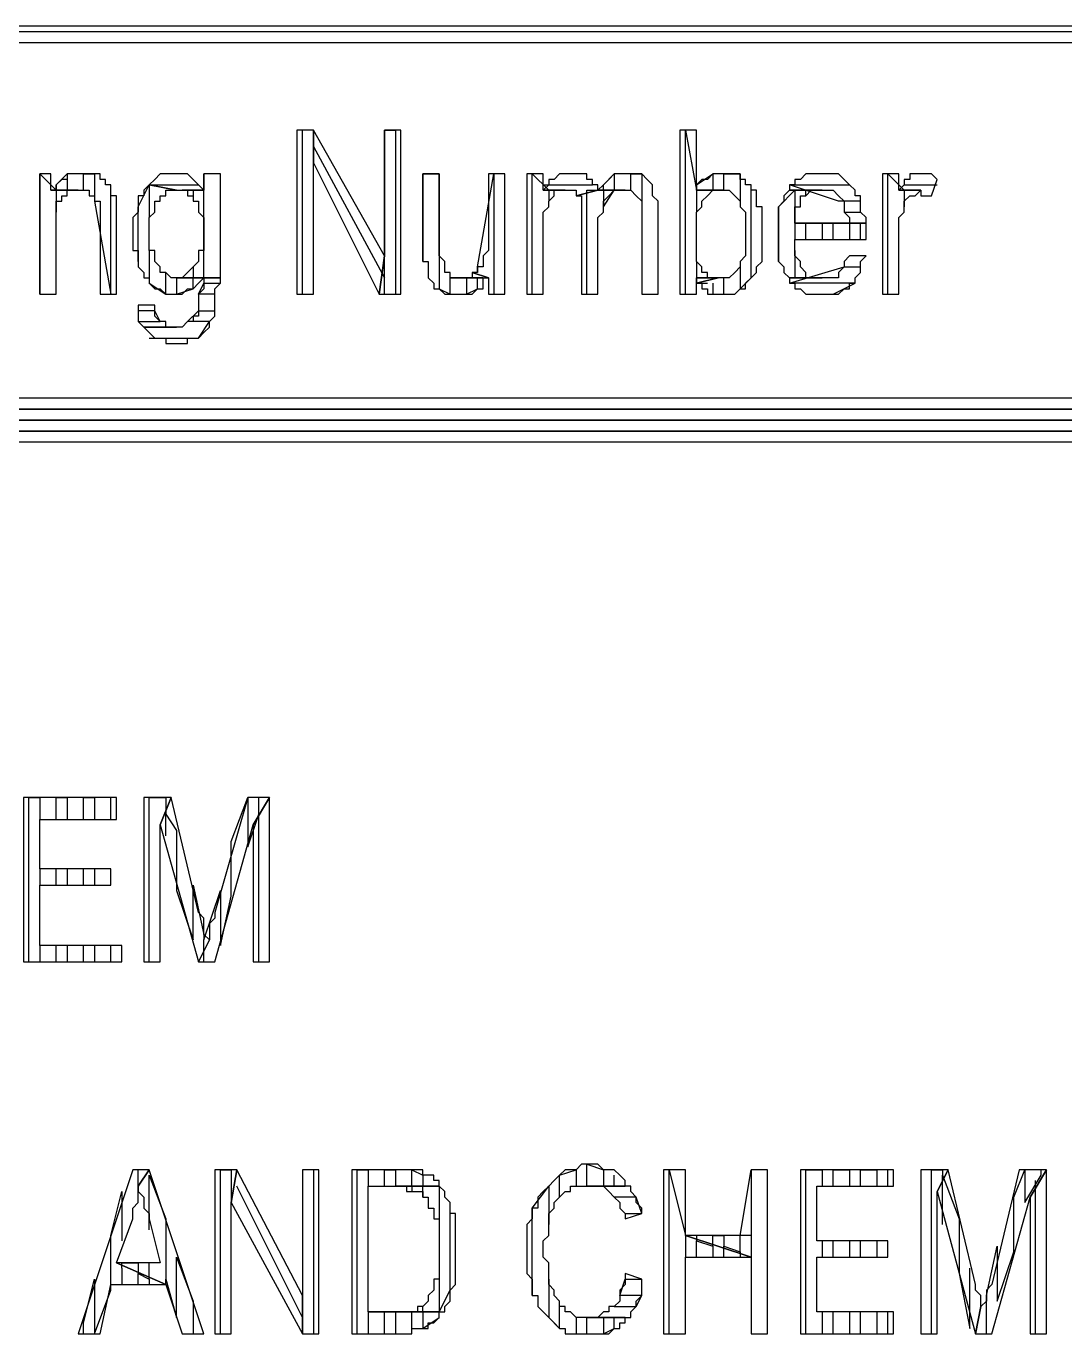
# Model space of a CAD drawing. Extents: x 0 to 594, y 0 to 420.
# Drawn here: x 439.25 to 458.23, y 48.3 to 72.2 of the extents above; entities that cross this region are included whole.
import ezdxf

# ---------------------------------------------------------------- set-up
doc = ezdxf.new("R2010")
doc.units = 0

msp = doc.modelspace()

# ---------------------------------------------------------------- linework, layer by layer
at = {"layer": 'GT_1', "flags": 128}
for points in [[(404, 72.2), (404, 71.9), (584, 71.9), (584, 72.2), (404, 72.2)], [(404, 72.1), (584, 72.1)], [(404, 72.1), (584, 72.1)], [(444.5, 70.3), (444.2, 70.3), (444.2, 67.3), (444.5, 67.3), (444.5, 69.7), (444.5, 70.3)], [(444.3, 67.3), (444.3, 70.3)], [(444.5, 70.3), (444.5, 69.7), (445.7, 67.3), (445.8, 68), (444.5, 70.3)], [(446.1, 70.3), (445.8, 70.3), (445.8, 68), (445.7, 67.3), (446.1, 67.3), (446.1, 70.3)], [(445.8, 67.3), (445.8, 70.3), (446, 70.3), (446, 67.3)], [(451.5, 70.3), (451.2, 70.3), (451.2, 67.3), (451.5, 67.3), (451.5, 67.6), (451.8, 67.6), (451.7, 67.6), (451.7, 67.7), (451.6, 67.7), (451.6, 67.8), (451.6, 67.8), (451.5, 67.9), (451.5, 68), (451.5, 68), (451.5, 68.1), (451.5, 68.2), (451.5, 68.3), (451.5, 68.4), (451.5, 68.5), (451.5, 68.6), (451.5, 68.7), (451.5, 68.8), (451.5, 68.8), (451.6, 68.9), (451.6, 69), (451.6, 69), (451.7, 69.1), (451.7, 69.1), (451.8, 69.2), (451.8, 69.2), (451.9, 69.2), (452, 69.2), (451.5, 69.2), (451.5, 70.3)], [(451.3, 67.3), (451.3, 70.3), (451.5, 69.2), (451.5, 68.8)], [(444.5, 70), (445.8, 67.6)], [(439.5, 67.3), (439.5, 69.5), (439.8, 69.2), (439.8, 68.8)], [(439.7, 69.5), (439.5, 69.5), (439.5, 67.3), (439.8, 67.3), (439.8, 68.5), (439.8, 68.5), (439.8, 68.7), (439.8, 68.7), (439.8, 68.8), (439.8, 68.9), (439.8, 69), (439.9, 69), (439.9, 69.1), (439.9, 69.1), (440, 69.1), (440, 69.2), (439.7, 69.2), (439.7, 69.5)], [(439.8, 69.2), (439.8, 69.3), (440, 69.5), (440, 69.2), (440.3, 69.2), (440.3, 69.5), (440.5, 69.5), (440.5, 69), (440.8, 67.3), (440.8, 69.2)], [(440.3, 69.5), (440.2, 69.5), (440.1, 69.5), (440.1, 69.5), (440, 69.5), (440, 69.4), (439.9, 69.4), (439.9, 69.4), (439.8, 69.3), (439.8, 69.2), (440.2, 69.2), (440.2, 69.2), (440.3, 69.2), (440.4, 69.2), (440.4, 69.1), (440.5, 69.1), (440.5, 69), (440.6, 69), (440.6, 68.9), (440.6, 68.8), (440.6, 68.7), (440.6, 68.6), (440.6, 67.3), (440.9, 67.3), (440.9, 68.6), (440.9, 68.7), (440.9, 68.8), (440.9, 68.9), (440.9, 68.9), (440.9, 69), (440.9, 69.1), (440.8, 69.1), (440.8, 69.2), (440.8, 69.3), (440.7, 69.3), (440.7, 69.4), (440.6, 69.4), (440.6, 69.5), (440.5, 69.5), (440.5, 69.5), (440.4, 69.5), (440.4, 69.5), (440.3, 69.5)], [(442, 69.5), (441.9, 69.5), (441.9, 69.5), (441.8, 69.5), (441.7, 69.5), (441.7, 69.5), (441.6, 69.4), (441.6, 69.4), (441.6, 69.4), (441.5, 69.3), (441.5, 69.3), (442, 69.2), (442.1, 69.2), (442.1, 69.2), (442.5, 69.2), (442.4, 69.3), (442.4, 69.3), (442.3, 69.4), (442.3, 69.4), (442.2, 69.5), (442.2, 69.5), (442.1, 69.5), (442, 69.5), (442, 69.5)], [(442.8, 69.5), (442.5, 69.5), (442.5, 69.2), (442.1, 69.2), (442.2, 69.2), (442.2, 69.1), (442.3, 69.1), (442.3, 69), (442.4, 69), (442.4, 68.9), (442.4, 68.9), (442.4, 68.8), (442.5, 68.7), (442.5, 68.6), (442.5, 68.5), (442.5, 68.4), (442.5, 68.3), (442.5, 68.2), (442.5, 68.1), (442.4, 68.1), (442.4, 68), (442.4, 67.9), (442.4, 67.9), (442.3, 67.8), (442.3, 67.8), (442.2, 67.7), (442.2, 67.7), (442.1, 67.6), (442.1, 67.6), (442, 67.6), (442.8, 67.6), (442.8, 69.5)], [(442.3, 67.8), (442.3, 67.6), (442.5, 67.6), (442.5, 69.5)], [(446.5, 67.9), (446.5, 69.5), (446.8, 69.5), (446.8, 67.4), (447, 67.3), (447, 67.6), (447.3, 67.6), (447.3, 67.3), (447.5, 67.4), (447.5, 67.6)], [(446.8, 69.5), (446.5, 69.5), (446.5, 68.1), (446.5, 68.1), (446.5, 68), (446.5, 67.9), (446.6, 67.9), (446.6, 67.8), (446.6, 67.7), (446.6, 67.7), (446.6, 67.6), (446.7, 67.5), (446.7, 67.5), (446.7, 67.4), (446.8, 67.4), (446.9, 67.3), (446.9, 67.3), (446.9, 67.3), (447, 67.3), (447.1, 67.3), (447.1, 67.3), (447.2, 67.3), (447.3, 67.3), (447.3, 67.3), (447.4, 67.3), (447.5, 67.4), (447.5, 67.4), (447.6, 67.4), (447.6, 67.5), (447.6, 67.6), (447.2, 67.6), (447.2, 67.6), (447.1, 67.6), (447, 67.6), (447, 67.7), (447, 67.7), (446.9, 67.7), (446.9, 67.8), (446.9, 67.9), (446.9, 67.9), (446.8, 68), (446.8, 68.1), (446.8, 68.2), (446.8, 68.3), (446.8, 69.5)], [(448, 69.5), (447.7, 69.5), (447.7, 68.3), (447.7, 68.3), (447.7, 68.2), (447.7, 68.1), (447.6, 68), (447.6, 68), (447.6, 67.9), (447.6, 67.8), (447.5, 67.8), (447.5, 67.7), (447.4, 67.7), (447.7, 67.6), (447.7, 67.3), (448, 67.3), (448, 69.5)], [(447.5, 67.7), (447.5, 67.8), (447.8, 69.5), (447.8, 67.3)], [(448.7, 69.5), (448.4, 69.5), (448.4, 67.3), (448.7, 67.3), (448.7, 68.4), (448.7, 68.5), (448.7, 68.6), (448.7, 68.7), (448.7, 68.8), (448.7, 68.8), (448.8, 68.9), (448.8, 69), (448.8, 69), (448.9, 69.1), (448.9, 69.1), (448.9, 69.2), (448.7, 69.2), (448.7, 69.5)], [(448.5, 67.3), (448.5, 69.5), (448.8, 69.2), (448.8, 69)], [(449.2, 69.5), (449.1, 69.5), (449.1, 69.5), (449, 69.5), (449, 69.5), (448.9, 69.4), (448.9, 69.4), (448.8, 69.4), (448.8, 69.3), (448.7, 69.2), (449.1, 69.2), (449.2, 69.2), (449.3, 69.2), (449.3, 69.1), (449.7, 69.2), (449.7, 69.2), (449.7, 69.3), (449.6, 69.3), (449.6, 69.4), (449.5, 69.4), (449.5, 69.5), (449.4, 69.5), (449.3, 69.5), (449.3, 69.5), (449.2, 69.5)], [(450.2, 69.5), (450.2, 69.5), (450.1, 69.5), (450, 69.5), (450, 69.5), (449.9, 69.4), (449.9, 69.4), (449.8, 69.3), (449.8, 69.3), (449.7, 69.2), (450.2, 69.2), (450.2, 69.2), (450.3, 69.2), (450.3, 69.2), (450.4, 69.1), (450.4, 69.1), (450.5, 69), (450.5, 68.9), (450.5, 68.9), (450.5, 68.8), (450.5, 68.7), (450.5, 67.3), (450.8, 67.3), (450.8, 68.8), (450.8, 68.8), (450.8, 68.9), (450.8, 69), (450.7, 69.1), (450.7, 69.2), (450.7, 69.2), (450.7, 69.3), (450.6, 69.4), (450.6, 69.4), (450.6, 69.4), (450.5, 69.5), (450.4, 69.5), (450.4, 69.5), (450.3, 69.5), (450.2, 69.5)], [(449.8, 69.2), (449.8, 69.3), (450, 69.5), (450, 69.2), (450.3, 69.2), (450.3, 69.5), (450.5, 69.5), (450.5, 67.3)], [(451.5, 69.2), (451.5, 69.3), (451.8, 69.5), (451.8, 69.2)], [(452, 69.5), (451.9, 69.5), (451.9, 69.5), (451.8, 69.5), (451.8, 69.5), (451.7, 69.4), (451.6, 69.4), (451.6, 69.4), (451.5, 69.3), (451.5, 69.2), (452, 69.2), (452, 69.2), (452.1, 69.2), (452.1, 69.2), (452.2, 69.1), (452.2, 69.1), (452.3, 69), (452.3, 69), (452.3, 69), (452.3, 68.9), (452.4, 68.8), (452.4, 68.8), (452.4, 68.7), (452.4, 68.6), (452.4, 68.5), (452.4, 68.4), (452.4, 68.3), (452.4, 68.2), (452.4, 68.1), (452.4, 68), (452.4, 68), (452.3, 67.9), (452.3, 67.8), (452.3, 67.8), (452.2, 67.7), (452.2, 67.7), (452.1, 67.6), (452.1, 67.6), (452, 67.6), (451.9, 67.6), (451.5, 67.5), (451.6, 67.5), (451.6, 67.4), (451.7, 67.4), (451.7, 67.3), (451.8, 67.3), (451.8, 67.3), (451.9, 67.3), (452, 67.3), (452, 67.3), (452, 67.3), (452.1, 67.3), (452.2, 67.3), (452.2, 67.3), (452.3, 67.4), (452.3, 67.4), (452.4, 67.4), (452.4, 67.5), (452.5, 67.6), (452.5, 67.6), (452.5, 67.6), (452.6, 67.7), (452.6, 67.8), (452.6, 67.8), (452.7, 67.9), (452.7, 68), (452.7, 68.1), (452.7, 68.1), (452.7, 68.2), (452.7, 68.3), (452.7, 68.4), (452.7, 68.5), (452.7, 68.5), (452.7, 68.6), (452.7, 68.7), (452.7, 68.8), (452.7, 68.9), (452.6, 68.9), (452.6, 69), (452.6, 69.1), (452.6, 69.2), (452.5, 69.2), (452.5, 69.3), (452.4, 69.3), (452.4, 69.4), (452.3, 69.4), (452.3, 69.5), (452.2, 69.5), (452.2, 69.5), (452.1, 69.5), (452, 69.5), (452, 69.5)], [(452, 69.2), (452, 69.5), (452.3, 69.5), (452.3, 69)], [(453.8, 69.5), (453.7, 69.5), (453.6, 69.5), (453.6, 69.5), (453.5, 69.5), (453.5, 69.5), (453.4, 69.4), (453.3, 69.4), (453.3, 69.3), (453.2, 69.3), (453.2, 69.2), (453.8, 69.2), (453.8, 69.2), (453.9, 69.2), (453.9, 69.2), (454, 69.2), (454.1, 69.1), (454.1, 69.1), (454.2, 69), (454.2, 69), (454.2, 68.9), (454.2, 68.9), (454.2, 68.8), (454.3, 68.7), (454.3, 68.6), (453.3, 68.6), (454.6, 68.6), (454.6, 68.7), (454.5, 68.8), (454.5, 68.8), (454.5, 68.9), (454.5, 69), (454.5, 69.1), (454.4, 69.1), (454.4, 69.2), (454.4, 69.2), (454.3, 69.3), (454.3, 69.3), (454.2, 69.4), (454.2, 69.4), (454.1, 69.5), (454.1, 69.5), (454, 69.5), (453.9, 69.5), (453.9, 69.5), (453.8, 69.5)], [(455.2, 69.5), (454.9, 69.5), (454.9, 67.3), (455.2, 67.3), (455.2, 68.4), (455.2, 68.5), (455.2, 68.6), (455.2, 68.6), (455.2, 68.7), (455.3, 68.8), (455.3, 68.9), (455.3, 69), (455.3, 69), (455.4, 69.1), (455.4, 69.1), (455.5, 69.1), (455.6, 69.2), (455.2, 69.2), (455.2, 69.5)], [(455, 67.3), (455, 69.5), (455.3, 69.2), (455.3, 68.9)], [(455.6, 69.5), (455.6, 69.5), (455.5, 69.5), (455.4, 69.5), (455.4, 69.5), (455.4, 69.4), (455.3, 69.4), (455.3, 69.3), (455.2, 69.2), (455.2, 69.2), (455.6, 69.2), (455.6, 69.1), (455.7, 69.1), (455.7, 69.1), (455.8, 69.1), (455.9, 69.4), (455.8, 69.5), (455.8, 69.5), (455.7, 69.5), (455.6, 69.5), (455.6, 69.5)], [(439.8, 69.2), (439.7, 69.2), (440, 69.2), (440.1, 69.2), (440.2, 69.2), (440.2, 69.2), (439.8, 69.2)], [(441.5, 69.3), (441.4, 69.2), (441.4, 69.1), (441.3, 69.1), (441.3, 69), (441.3, 68.9), (441.3, 68.8), (441.2, 68.7), (441.2, 68.7), (441.2, 68.6), (441.2, 68.5), (441.2, 68.4), (441.2, 68.3), (441.2, 68.2), (441.2, 68.1), (441.3, 68.1), (441.3, 68), (441.3, 67.9), (441.3, 67.8), (441.3, 67.8), (441.4, 67.7), (441.4, 67.6), (441.5, 67.6), (441.5, 67.5), (441.5, 67.5), (441.6, 67.4), (441.6, 67.4), (441.7, 67.4), (441.8, 67.3), (441.8, 67.3), (441.9, 67.3), (442, 67.3), (442, 67.3), (442.1, 67.3), (442.1, 67.3), (442.2, 67.4), (442.2, 67.4), (442.3, 67.4), (442.4, 67.5), (442.4, 67.5), (442.5, 67.6), (442.8, 67.6), (442, 67.6), (441.9, 67.6), (441.9, 67.6), (441.8, 67.7), (441.8, 67.7), (441.7, 67.7), (441.7, 67.8), (441.6, 67.9), (441.6, 67.9), (441.6, 68), (441.6, 68.1), (441.5, 68.1), (441.5, 68.2), (441.5, 68.3), (441.5, 68.4), (441.5, 68.5), (441.5, 68.6), (441.5, 68.7), (441.6, 68.8), (441.6, 68.8), (441.6, 68.9), (441.6, 69), (441.7, 69), (441.7, 69.1), (441.8, 69.1), (441.8, 69.2), (441.9, 69.2), (441.9, 69.2), (442, 69.2), (441.5, 69.3)], [(441.3, 67.9), (441.3, 68.9), (441.5, 69.3), (441.5, 68.7)], [(441.5, 69.3), (442.4, 69.3)], [(441.8, 69.2), (441.8, 69.2)], [(442.3, 69.2), (442.3, 69.1)], [(448.7, 69.3), (449.6, 69.3)], [(448.7, 69.2), (448.7, 69.2), (448.9, 69.2), (449, 69.2), (449.1, 69.2), (449.1, 69.2), (448.7, 69.2)], [(449.7, 69.2), (449.7, 69.2), (449.3, 69.1), (449.4, 69.1), (449.4, 69.1), (449.4, 69), (449.4, 68.9), (449.4, 68.8), (449.4, 68.7), (449.4, 67.3), (449.7, 67.3), (449.7, 68.6), (449.7, 68.6), (449.7, 68.7), (449.8, 68.8), (449.8, 68.9), (449.8, 68.9), (449.8, 69), (449.9, 69.1), (449.9, 69.1), (450, 69.2), (450, 69.2), (450.1, 69.2), (450.2, 69.2), (449.7, 69.2)], [(449.5, 67.3), (449.5, 69.2), (449.8, 69.2), (449.8, 68.9), (450, 69.2), (450, 69.2)], [(451.8, 69.2), (451.8, 69.2)], [(452.3, 67.8), (452.3, 67.4), (452.5, 67.6), (452.5, 69.2)], [(453, 67.9), (453, 68.9), (453.3, 69.2), (453.3, 68.3)], [(453.2, 69.2), (453.2, 69.2), (453.2, 69.2), (453.1, 69.1), (453.1, 69), (453.1, 69), (453, 68.9), (453, 68.8), (453, 68.7), (453, 68.7), (453, 68.6), (453, 68.5), (453, 68.4), (453, 68.3), (453, 68.2), (453, 68.1), (453, 68), (453, 67.9), (453, 67.9), (453.1, 67.8), (453.1, 67.7), (453.1, 67.7), (453.2, 67.6), (453.2, 67.6), (453.8, 67.6), (453.8, 67.6), (453.7, 67.6), (453.7, 67.6), (453.6, 67.6), (453.5, 67.6), (453.5, 67.7), (453.4, 67.8), (453.4, 67.8), (453.4, 67.9), (453.3, 68), (453.3, 68), (453.3, 68.1), (453.3, 68.2), (453.3, 68.3), (454.6, 68.3), (454.6, 68.4), (454.6, 68.5), (454.6, 68.6), (453.3, 68.6), (453.3, 68.7), (453.3, 68.8), (453.3, 68.9), (453.4, 68.9), (453.4, 69), (453.4, 69.1), (453.5, 69.1), (453.5, 69.1), (453.6, 69.2), (453.7, 69.2), (453.7, 69.2), (453.8, 69.2), (453.2, 69.2)], [(454.2, 68.8), (454.5, 68.8), (454.5, 69), (454.1, 69), (453.2, 69.3), (454.3, 69.3)], [(453.5, 69.1), (453.5, 69.2)], [(455.3, 69.3), (455.9, 69.3)], [(453.5, 68.3), (453.5, 68.6)], [(453.8, 68.6), (453.8, 68.3), (454, 68.3), (454, 68.6), (454.3, 68.6), (454.3, 68.3), (454.5, 68.3), (454.5, 68.6)], [(441.5, 68.1), (441.5, 67.5), (441.8, 67.3), (441.8, 67.7)], [(451.5, 67.9), (451.5, 67.6)], [(454.3, 68), (454.2, 67.9), (454.2, 67.8), (454.2, 67.8), (454.1, 67.7), (454.1, 67.7), (454.1, 67.6), (454, 67.6), (453.9, 67.6), (453.9, 67.6), (453.8, 67.6), (453.2, 67.6), (453.2, 67.5), (453.3, 67.5), (453.3, 67.4), (453.4, 67.4), (453.4, 67.4), (453.5, 67.3), (453.5, 67.3), (453.6, 67.3), (453.7, 67.3), (453.7, 67.3), (453.8, 67.3), (453.9, 67.3), (453.9, 67.3), (454, 67.3), (454.1, 67.3), (454.1, 67.3), (454.2, 67.4), (454.3, 67.4), (454.3, 67.4), (454.3, 67.5), (454.4, 67.5), (454.4, 67.6), (454.5, 67.7), (454.5, 67.7), (454.5, 67.8), (454.5, 67.9), (454.6, 68), (454.3, 68)], [(453.3, 68.1), (453.3, 67.6), (453.5, 67.6), (453.5, 67.6)], [(447.4, 67.7), (447.4, 67.6), (447.3, 67.6), (447.3, 67.6), (447.2, 67.6), (447.6, 67.6), (447.7, 67.6), (447.4, 67.7)], [(453.6, 67.3), (454, 67.3), (454.4, 67.5), (453.2, 67.5), (454.2, 67.8), (454.5, 67.8)], [(442.8, 67.6), (442.5, 67.6), (442.5, 67.5), (442.5, 67.4), (442.4, 67.3), (442.4, 67.2), (442.4, 67.2), (442.4, 67.1), (442.4, 67.1), (442.4, 67), (442.4, 66.9), (442.3, 66.9), (442.3, 66.8), (442.2, 66.8), (442.2, 66.8), (442.1, 66.7), (442, 66.7), (442, 66.7), (441.4, 66.7), (441.4, 66.7), (441.5, 66.6), (441.5, 66.6), (441.5, 66.6), (441.6, 66.5), (441.6, 66.5), (441.7, 66.5), (441.8, 66.5), (441.8, 66.4), (441.9, 66.4), (442, 66.4), (442, 66.4), (442.1, 66.4), (442.2, 66.4), (442.2, 66.5), (442.3, 66.5), (442.4, 66.5), (442.4, 66.5), (442.5, 66.6), (442.5, 66.6), (442.6, 66.7), (442.6, 66.7), (442.6, 66.8), (442.7, 66.9), (442.7, 66.9), (442.7, 67), (442.7, 67), (442.7, 67.1), (442.7, 67.2), (442.7, 67.3), (442.7, 67.4), (442.8, 67.5), (442.8, 67.6)], [(441.5, 66.5), (442.4, 66.5), (442.6, 66.8), (442.2, 66.8), (442.4, 67), (442.7, 67), (442.7, 67.3), (442.4, 67.3), (442.5, 67.5), (442.8, 67.5)], [(442, 67.6), (442, 67.3), (442.3, 67.4), (442.3, 67.6), (442.5, 67.6), (442.5, 67.6)], [(451.8, 67.6), (451.5, 67.6), (451.5, 67.5), (451.9, 67.6), (451.9, 67.6), (451.9, 67.6), (451.8, 67.6)], [(451.5, 67.5), (451.7, 67.5)], [(451.5, 67.5), (451.5, 67.5)], [(451.8, 67.5), (451.8, 67.3), (452, 67.3), (452, 67.6)], [(441.3, 67.1), (441.3, 67.1), (441.3, 67), (441.3, 66.9), (441.3, 66.8), (441.3, 66.8), (441.4, 66.7), (442, 66.7), (441.9, 66.7), (441.8, 66.7), (441.8, 66.8), (441.7, 66.8), (441.7, 66.8), (441.6, 66.9), (441.6, 66.9), (441.6, 67), (441.6, 67.1), (441.3, 67.1)], [(441.3, 66.8), (441.7, 66.8), (441.6, 67), (441.3, 67)], [(584, 64.6), (584, 65.4), (404, 65.4), (404, 64.6), (584, 64.6)], [(404, 65.4), (404, 64.6), (584, 64.6), (584, 65.4), (404, 65.4)], [(584, 65.2), (404, 65.2), (404, 65), (584, 65), (584, 64.8), (404, 64.8)], [(404, 64.8), (584, 64.8), (584, 65), (404, 65), (404, 65.2), (584, 65.2)], [(404, 65), (584, 65)], [(440.9, 58.1), (439.2, 58.1), (439.2, 55.1), (441, 55.1), (441, 55.4), (439.5, 55.4), (439.5, 56.5), (440.8, 56.5), (440.8, 56.8), (439.5, 56.8), (439.5, 57.7), (440.9, 57.7), (440.9, 58.1)], [(439.3, 55.1), (439.3, 58.1), (439.5, 58.1), (439.5, 57.7)], [(439.8, 57.7), (439.8, 58.1), (440, 58.1), (440, 57.7)], [(440.3, 57.7), (440.3, 58.1), (440.5, 58.1), (440.5, 57.7)], [(440.8, 57.7), (440.8, 58.1)], [(441.9, 58.1), (441.4, 58.1), (441.4, 55.1), (441.7, 55.1), (441.7, 57.6), (441.9, 58.1)], [(441.5, 55.1), (441.5, 58.1), (441.8, 58.1), (441.8, 57.8)], [(441.9, 58.1), (441.7, 57.6), (442.4, 55.1), (442.6, 55.5), (442.6, 55.5), (442.5, 55.6), (442.5, 55.7), (442.5, 55.8), (442.5, 55.9), (442.4, 56), (441.9, 58.1)], [(443.7, 58.1), (443.3, 58.1), (442.7, 56), (442.7, 55.9), (442.6, 55.8), (442.6, 55.7), (442.6, 55.6), (442.6, 55.6), (442.6, 55.5), (442.4, 55.1), (442.7, 55.1), (443.4, 57.6), (443.7, 58.1)], [(442.5, 55.1), (442.5, 55.5), (442.8, 56.4), (442.8, 55.4), (443, 56.3), (443, 57.3), (443.3, 58.1), (443.3, 57.2), (443.5, 57.8), (443.5, 58.1)], [(443.7, 58.1), (443.4, 57.6), (443.4, 55.1), (443.7, 55.1), (443.7, 58.1)], [(441.8, 57.4), (441.8, 57.8), (442, 57.5), (442, 56.4), (442.3, 55.5), (442.3, 56.5), (442.5, 55.6), (442.5, 55.5)], [(443.5, 55.1), (443.5, 57.8)], [(439.5, 56.8), (439.5, 56.5)], [(439.8, 56.5), (439.8, 56.8)], [(440, 56.8), (440, 56.5)], [(440.3, 56.5), (440.3, 56.8)], [(440.5, 56.8), (440.5, 56.5)], [(440.8, 56.5), (440.8, 56.8)], [(439.5, 55.4), (439.5, 55.1), (439.8, 55.1), (439.8, 55.4)], [(440, 55.4), (440, 55.1), (440.3, 55.1), (440.3, 55.4)], [(440.5, 55.4), (440.5, 55.1), (440.8, 55.1), (440.8, 55.4)], [(449.5, 51.4), (449.5, 51.4), (449.4, 51.4), (449.3, 51.3), (449.3, 51.3), (449.2, 51.3), (449.1, 51.3), (449.1, 51.3), (449, 51.2), (449, 51.2), (448.9, 51.1), (448.9, 51.1), (448.8, 51), (448.8, 51), (448.7, 50.9), (448.7, 50.9), (448.6, 50.8), (448.6, 50.7), (448.6, 50.7), (448.6, 50.6), (448.5, 50.6), (448.5, 50.5), (448.5, 50.4), (448.5, 50.4), (448.4, 50.3), (448.4, 50.2), (448.4, 50.1), (448.4, 50), (448.4, 49.9), (448.4, 49.8), (448.4, 49.8), (448.4, 49.7), (448.4, 49.6), (448.4, 49.5), (448.4, 49.4), (448.5, 49.3), (448.5, 49.3), (448.5, 49.2), (448.5, 49.1), (448.5, 49), (448.6, 49), (448.6, 48.9), (448.6, 48.8), (448.7, 48.7), (448.7, 48.7), (448.8, 48.6), (448.8, 48.6), (448.9, 48.5), (448.9, 48.5), (449, 48.4), (449, 48.4), (449.1, 48.4), (449.1, 48.3), (449.2, 48.3), (449.3, 48.3), (449.3, 48.3), (449.4, 48.3), (449.5, 48.3), (449.5, 48.3), (449.6, 48.3), (449.6, 48.3), (449.7, 48.3), (449.8, 48.3), (449.8, 48.3), (449.9, 48.3), (450, 48.4), (450, 48.4), (450.1, 48.4), (450.1, 48.5), (450.2, 48.5), (450.2, 48.6), (449.5, 48.6), (449.5, 48.6), (449.4, 48.6), (449.4, 48.6), (449.3, 48.6), (449.2, 48.7), (449.2, 48.7), (449.1, 48.7), (449.1, 48.8), (449, 48.8), (449, 48.9), (448.9, 49), (448.9, 49), (448.9, 49.1), (448.8, 49.2), (448.8, 49.3), (448.8, 49.3), (448.8, 49.4), (448.8, 49.5), (448.8, 49.6), (448.7, 49.7), (448.7, 49.8), (448.7, 49.8), (448.7, 49.9), (448.7, 50), (448.8, 50.1), (448.8, 50.2), (448.8, 50.3), (448.8, 50.3), (448.8, 50.4), (448.8, 50.5), (448.9, 50.6), (448.9, 50.6), (448.9, 50.7), (449, 50.8), (449, 50.8), (449.1, 50.9), (449.1, 50.9), (449.2, 50.9), (449.2, 51), (449.3, 51), (449.3, 51), (449.4, 51), (449.5, 51), (449.5, 51), (450.2, 51), (450.2, 51.1), (450.2, 51.1), (450.1, 51.2), (450.1, 51.2), (450, 51.3), (449.9, 51.3), (449.9, 51.3), (449.8, 51.3), (449.8, 51.3), (449.7, 51.4), (449.6, 51.4), (449.5, 51.4)], [(449.5, 51), (449.5, 51.4), (449.8, 51.3), (449.8, 51)], [(441.5, 51.3), (441.2, 51.3), (440.2, 48.3), (440.6, 48.3), (440.8, 49.2), (441.8, 49.2), (440.9, 49.6), (441.2, 50.4), (441.2, 50.5), (441.2, 50.6), (441.3, 50.7), (441.3, 50.8), (441.3, 50.8), (441.3, 50.9), (441.3, 51), (441.5, 51.3)], [(441.5, 51.3), (441.3, 51), (441.3, 50.9), (441.3, 50.9), (441.4, 50.8), (441.4, 50.7), (441.4, 50.7), (441.4, 50.6), (441.5, 50.5), (441.5, 50.4), (441.7, 49.6), (440.9, 49.6), (441.8, 49.2), (442.1, 48.3), (442.5, 48.3), (441.5, 51.3)], [(441.3, 50.8), (441.3, 51.3)], [(441.5, 50.2), (441.5, 51.2), (441.8, 50.4), (441.8, 49.3), (442, 48.6), (442, 49.7), (442.3, 48.9), (442.3, 48.3)], [(443.1, 51.3), (442.7, 51.3), (442.7, 48.3), (443, 48.3), (443, 50.7), (443.1, 51.3)], [(442.8, 48.3), (442.8, 51.3), (443, 51.3), (443, 50.7)], [(443.1, 51.3), (443, 50.7), (444.3, 48.3), (444.3, 49), (443.1, 51.3)], [(444.6, 51.3), (444.3, 51.3), (444.3, 49), (444.3, 48.3), (444.6, 48.3), (444.6, 51.3)], [(444.5, 51.3), (444.5, 48.3)], [(446, 51.3), (445.2, 51.3), (445.2, 48.3), (446, 48.3), (446.1, 48.3), (446.1, 48.3), (446.2, 48.3), (446.3, 48.3), (446.3, 48.4), (446.4, 48.4), (446.5, 48.4), (446.5, 48.4), (446.6, 48.4), (446.6, 48.5), (446.7, 48.5), (446.7, 48.5), (446.8, 48.6), (446.8, 48.7), (445.5, 48.7), (445.5, 51), (446, 51), (446.8, 51), (446.8, 51.1), (446.7, 51.1), (446.7, 51.2), (446.6, 51.2), (446.5, 51.2), (446.5, 51.3), (446.4, 51.3), (446.4, 51.3), (446.3, 51.3), (446.3, 51.3), (446.2, 51.3), (446.1, 51.3), (446.1, 51.3), (446, 51.3)], [(445.3, 48.3), (445.3, 51.3), (445.5, 51.3), (445.5, 51)], [(445.8, 51), (445.8, 51.3), (446, 51.3), (446, 51)], [(446.3, 51), (446.3, 51.3), (446.5, 51.2), (446.5, 51)], [(449, 50.8), (449, 51.2), (449.3, 51.3), (449.3, 51)], [(450, 51), (450, 51.2)], [(451.3, 51.3), (450.9, 51.3), (450.9, 48.3), (451.3, 48.3), (451.3, 49.7), (452.5, 49.7), (451.3, 50.1), (451.3, 51.3)], [(451, 48.3), (451, 51.3), (451.3, 50.1), (451.3, 49.7), (451.5, 49.7), (451.5, 50), (451.8, 49.9), (451.8, 49.7), (452, 49.7), (452, 49.9), (452.3, 49.8), (452.3, 49.7)], [(451.5, 50.1), (451.5, 50), (451.8, 49.9), (451.8, 50.1), (452, 50.1), (452, 49.9), (452.3, 49.8), (452.3, 50.1), (452.5, 51.3), (452.5, 48.3), (452.8, 48.3), (452.8, 51.3), (452.5, 51.3), (452.5, 50.1), (451.3, 50.1), (452.5, 49.7), (452.5, 48.3), (452.8, 48.3), (452.8, 51.3)], [(455.1, 51.3), (453.4, 51.3), (453.4, 48.3), (455.1, 48.3), (455.1, 48.7), (453.7, 48.7), (453.7, 49.7), (455, 49.7), (455, 50), (453.7, 50), (453.7, 51), (455.1, 51), (455.1, 51.3)], [(453.5, 48.3), (453.5, 51.3), (453.8, 51.3), (453.8, 51)], [(454, 51), (454, 51.3), (454.3, 51.3), (454.3, 51)], [(454.5, 51), (454.5, 51.3), (454.8, 51.3), (454.8, 51)], [(455, 51), (455, 51.3)], [(456.1, 51.3), (455.6, 51.3), (455.6, 48.3), (455.9, 48.3), (455.9, 50.9), (456.1, 51.3)], [(455.8, 48.3), (455.8, 51.3), (456, 51.3), (456, 51.2)], [(456.1, 51.3), (455.9, 50.9), (456.6, 48.3), (456.7, 48.8), (456.7, 48.8), (456.7, 48.8), (456.7, 48.9), (456.7, 49), (456.6, 49.1), (456.6, 49.2), (456.1, 51.3)], [(456, 50.3), (456, 51.2), (456.3, 50.4), (456.3, 49.4), (456.5, 48.4), (456.5, 49.5)], [(457.9, 51.3), (457.4, 51.3), (456.9, 49.2), (456.8, 49.1), (456.8, 49), (456.8, 49), (456.8, 48.9), (456.7, 48.8), (456.7, 48.8), (456.6, 48.3), (456.9, 48.3), (457.6, 50.8), (457.9, 51.3)], [(456.8, 48.3), (456.8, 49), (457, 49.9), (457, 48.9), (457.3, 49.8), (457.3, 50.8), (457.5, 51.3), (457.5, 50.7), (457.8, 51.2), (457.8, 51.3)], [(457.9, 51.3), (457.6, 50.8), (457.6, 48.3), (457.9, 48.3), (457.9, 51.3)], [(444.3, 48.6), (443.1, 51)], [(446.8, 51), (446, 51), (446, 51), (446.1, 51), (446.2, 51), (446.2, 50.9), (446.3, 50.9), (446.3, 50.9), (446.4, 50.9), (446.4, 50.9), (446.5, 50.9), (446.5, 50.8), (446.6, 50.8), (446.6, 50.7), (446.6, 50.6), (446.7, 50.6), (446.7, 50.5), (446.7, 50.4), (446.8, 50.4), (446.8, 50.3), (446.8, 50.2), (446.8, 50.1), (446.8, 50), (446.8, 49.9), (446.8, 49.8), (446.8, 49.7), (446.8, 49.7), (446.8, 49.6), (446.8, 49.5), (446.8, 49.4), (446.8, 49.3), (446.7, 49.3), (446.7, 49.2), (446.7, 49.1), (446.7, 49.1), (446.6, 49), (446.6, 48.9), (446.6, 48.9), (446.5, 48.8), (446.5, 48.8), (446.4, 48.8), (446.4, 48.7), (446.3, 48.7), (446.3, 48.7), (446.2, 48.7), (446.1, 48.7), (446.1, 48.7), (446, 48.7), (445.5, 48.7), (446.8, 48.7), (446.9, 48.7), (446.9, 48.8), (446.9, 48.8), (447, 48.9), (447, 49), (447, 49.1), (447, 49.1), (447.1, 49.2), (447.1, 49.3), (447.1, 49.3), (447.1, 49.4), (447.1, 49.5), (447.1, 49.6), (447.1, 49.7), (447.1, 49.7), (447.1, 49.8), (447.1, 49.9), (447.1, 50), (447.1, 50.1), (447.1, 50.2), (447.1, 50.2), (447.1, 50.3), (447.1, 50.4), (447.1, 50.5), (447, 50.5), (447, 50.6), (447, 50.7), (447, 50.7), (446.9, 50.8), (446.9, 50.9), (446.9, 50.9), (446.8, 51)], [(446.3, 51), (446.3, 50.9)], [(446.5, 50.8), (446.5, 51), (446.8, 51), (446.8, 50.1)], [(446.8, 51), (446.8, 51)], [(448.5, 49), (448.5, 50.6), (448.8, 51), (448.8, 50.3)], [(450.2, 51), (449.5, 51), (449.6, 51), (449.6, 51), (449.7, 51), (449.8, 51), (449.8, 51), (449.9, 50.9), (449.9, 50.9), (450, 50.8), (450, 50.8), (450.1, 50.7), (450.1, 50.7), (450.1, 50.6), (450.2, 50.5), (450.2, 50.4), (450.5, 50.5), (450.5, 50.5), (450.5, 50.6), (450.4, 50.7), (450.4, 50.8), (450.4, 50.8), (450.3, 50.9), (450.3, 51), (450.2, 51)], [(457.7, 48.3), (457.7, 51.1)], [(440.3, 48.3), (440.3, 48.5), (440.5, 49.3), (440.5, 48.3), (440.8, 49.1), (440.8, 50.1), (441, 50.9), (441, 50)], [(450.2, 50.5), (450.5, 50.5), (450.4, 50.8), (450, 50.8)], [(446.8, 49.6), (446.8, 48.7), (447, 49.1), (447, 50.5)], [(453.8, 50), (453.8, 49.7)], [(454, 49.7), (454, 50)], [(454.3, 50), (454.3, 49.7)], [(454.5, 49.7), (454.5, 50)], [(454.8, 50), (454.8, 49.7)], [(441, 49.5), (441, 49.6), (441.3, 49.6), (441.3, 49.4), (441.5, 49.3), (441.5, 49.6)], [(441, 49.5), (441, 49.2), (441.3, 49.2), (441.3, 49.4)], [(441.5, 49.3), (441.5, 49.2), (441.8, 49.2), (441.8, 49.3)], [(448.8, 49.3), (448.8, 48.6), (449, 48.4), (449, 48.8)], [(450.2, 49.4), (450.2, 49.3), (450.2, 49.2), (450.1, 49.1), (450.1, 49), (450.1, 49), (450.1, 48.9), (450, 48.8), (450, 48.8), (449.9, 48.8), (449.9, 48.7), (449.8, 48.7), (449.8, 48.7), (449.7, 48.6), (449.7, 48.6), (449.6, 48.6), (449.5, 48.6), (450.2, 48.6), (450.3, 48.6), (450.3, 48.7), (450.3, 48.7), (450.4, 48.8), (450.4, 48.9), (450.4, 48.9), (450.5, 49), (450.5, 49.1), (450.5, 49.2), (450.5, 49.3), (450.2, 49.4)], [(450, 48.8), (450.4, 48.8), (450.5, 49), (450.1, 49), (450.2, 49.3), (450.5, 49.3)], [(446.3, 48.7), (446.3, 48.7), (446.5, 48.7), (446.5, 48.8)], [(445.5, 48.7), (445.5, 48.3), (445.8, 48.3), (445.8, 48.7)], [(446, 48.7), (446, 48.3), (446.3, 48.3), (446.3, 48.7)], [(446.5, 48.7), (446.5, 48.4), (446.8, 48.6), (446.8, 48.7)], [(449.3, 48.6), (449.3, 48.3), (449.5, 48.3), (449.5, 48.6)], [(449.8, 48.6), (449.8, 48.3), (450, 48.4), (450, 48.6)], [(453.8, 48.7), (453.8, 48.3), (454, 48.3), (454, 48.7)], [(454.3, 48.7), (454.3, 48.3), (454.5, 48.3), (454.5, 48.7)], [(454.8, 48.7), (454.8, 48.3), (455, 48.3), (455, 48.7)]]:
    msp.add_lwpolyline(points, dxfattribs=at)

doc.saveas('drawing.dxf')
